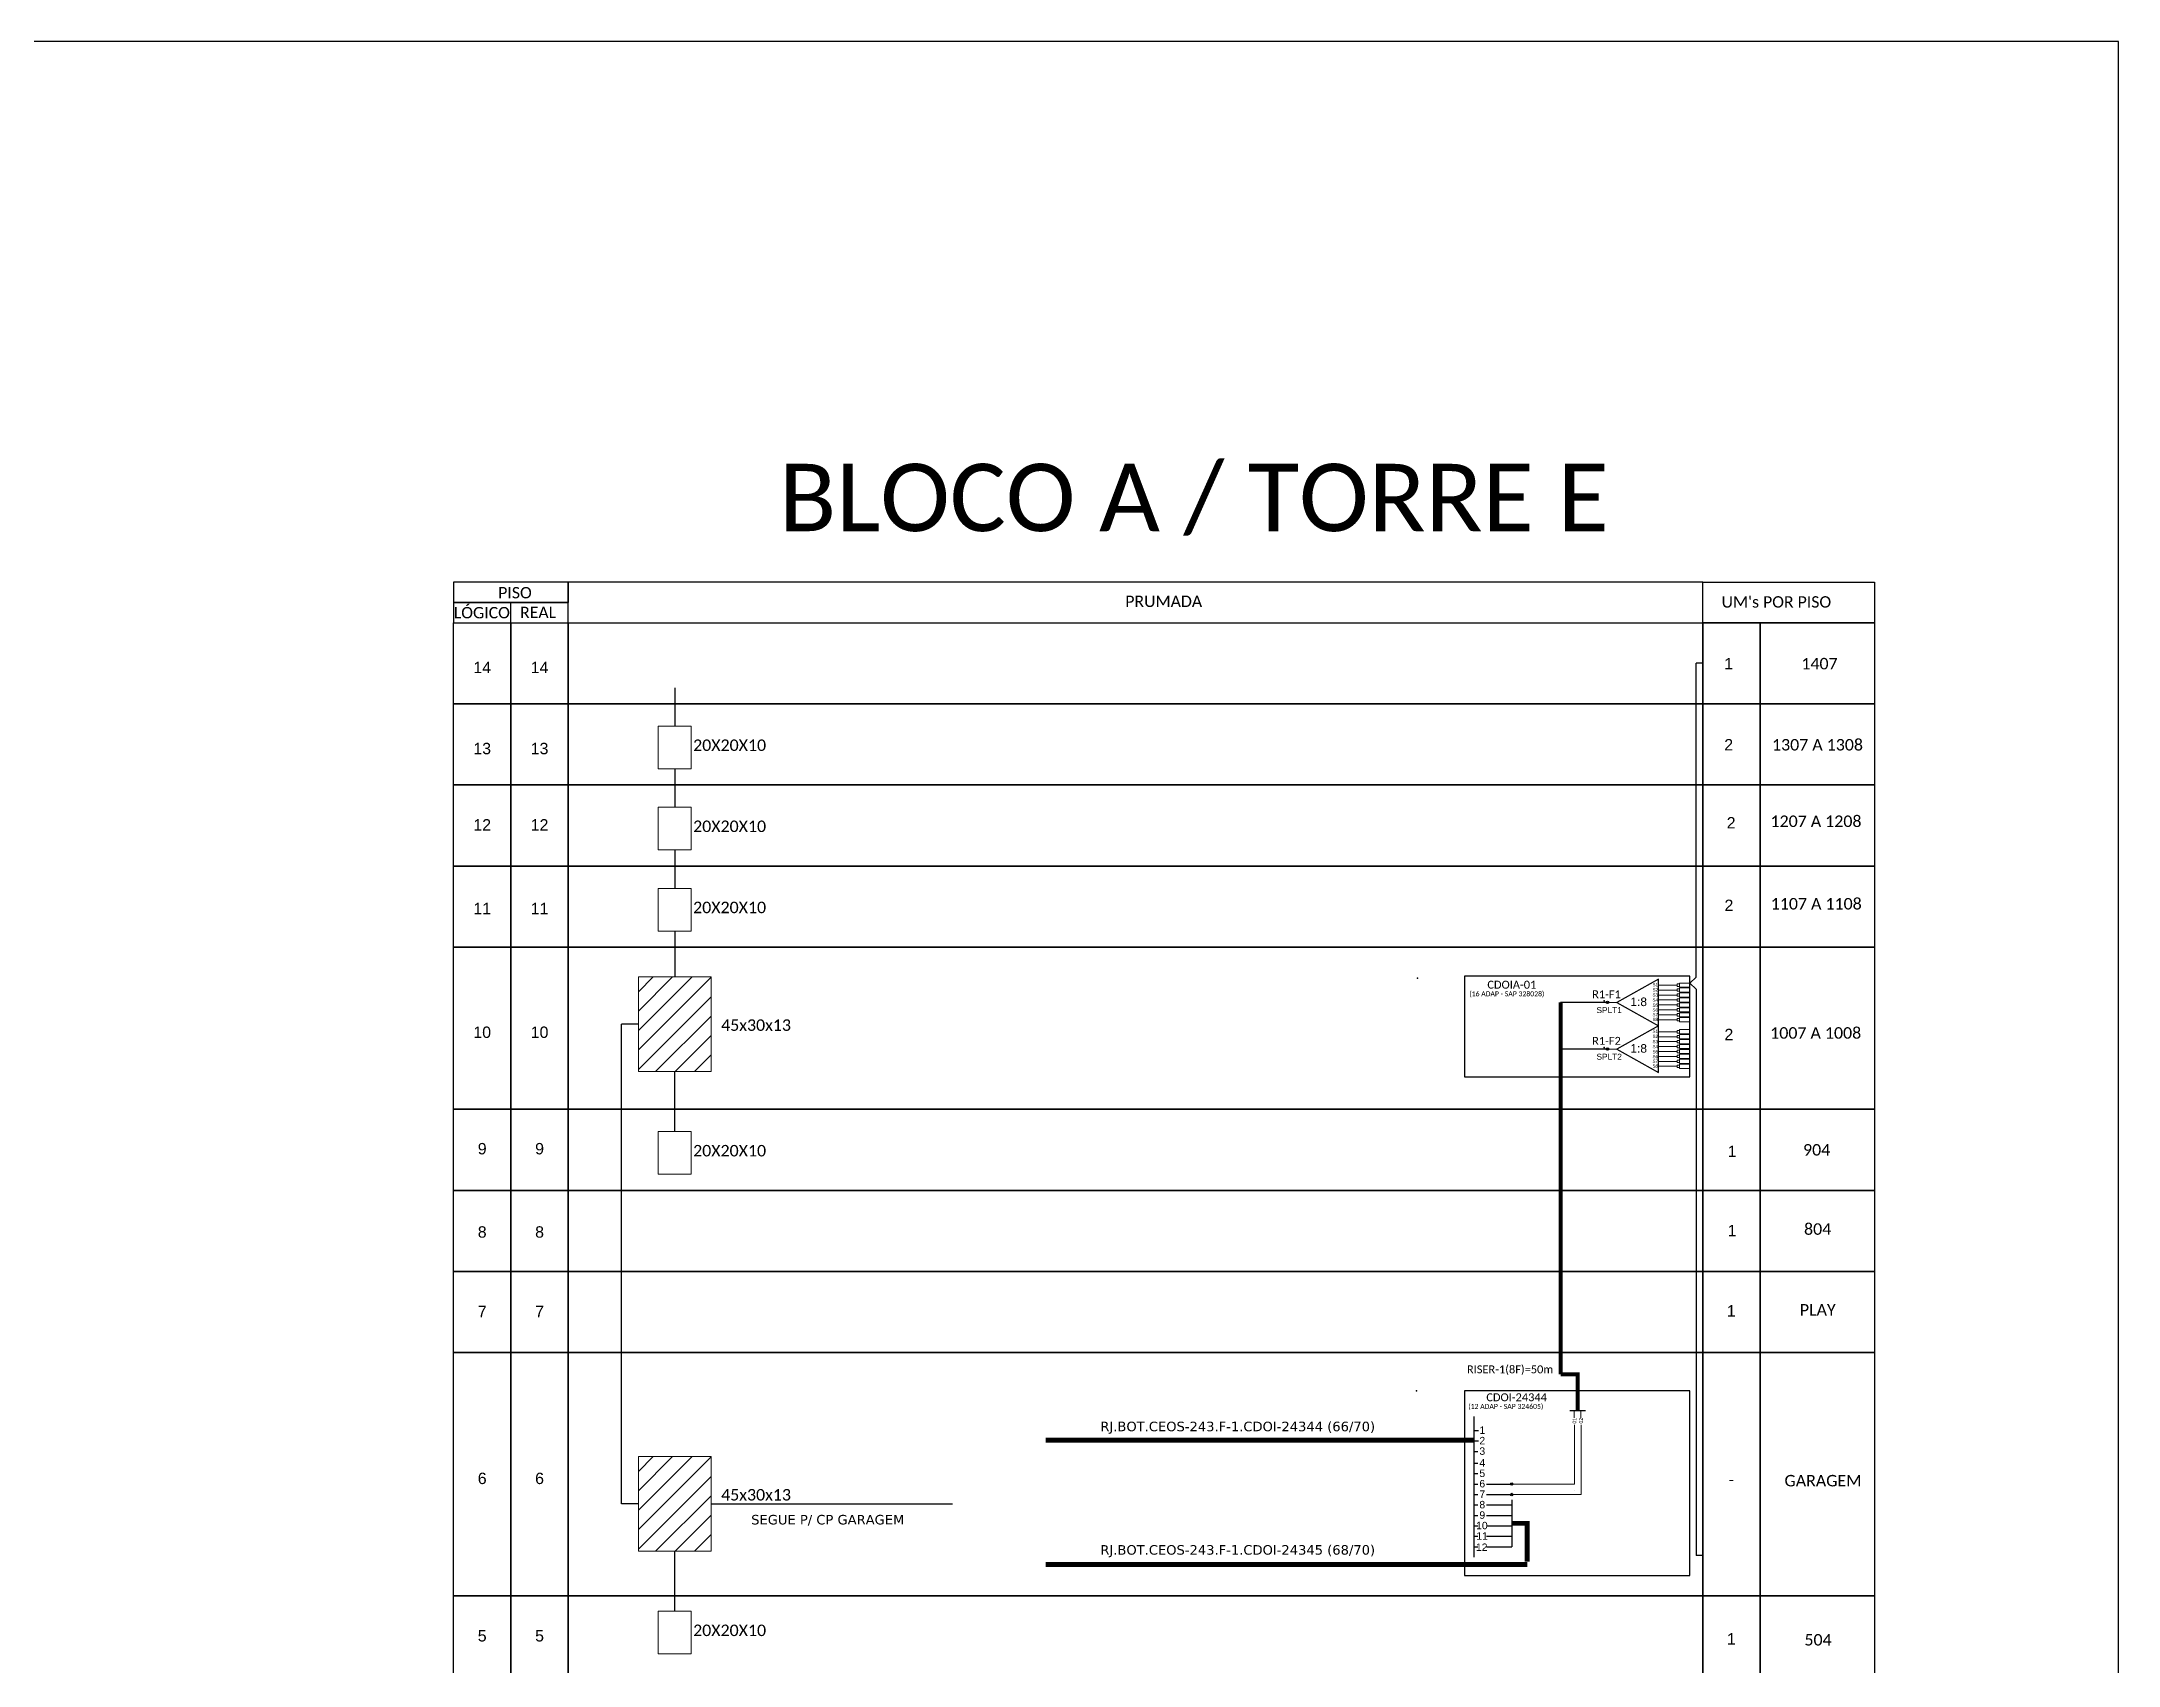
# Model space of a CAD drawing. Header units: inches. Extents: x 2352 to 7774, y -43 to 551.
# Drawn here: x 5528.5 to 5947.8, y 223 to 550.8 of the extents above; entities that cross this region are included whole.
import ezdxf
from ezdxf.enums import TextEntityAlignment as Align

# ---------------------------------------------------------------- set-up
doc = ezdxf.new("R2010")
doc.units = ezdxf.units.IN
doc.header["$MEASUREMENT"] = 0
doc.layers.add('40.1-ETIQUETAS', color=1, linetype='Continuous', lineweight=20)
doc.styles.add('ARIAL', font='arial.ttf')
doc.styles.add('siredit', font='verdana.ttf')
doc.styles.add('WMF-Calibri0', font='calibri.ttf')

# ---------------------------------------------------------------- blocks, each defined once
blk = doc.blocks.new('SPLT_1-8_SC-APC')
at = {"color": 1}
blk.add_lwpolyline([(-7.37, -2.1), (-17.04, -7.55), (-7.37, -13), (-7.37, -2.1)], dxfattribs=at)
at = {"color": 3, "lineweight": 0}
for points in [[(-2.99, -3.51), (-7.37, -3.51)], [(-7.37, -4.66), (-2.99, -4.66)], [(-2.41, -3.02), (-2.41, -4)], [(-2.41, -3.02), (0, -3.02)], [(-2.41, -4), (0, -4)], [(-2.41, -4.17), (-2.41, -5.16)], [(-2.41, -4.17), (0, -4.17)], [(-7.37, -5.82), (-2.99, -5.82)], [(-7.37, -6.97), (-2.99, -6.97)], [(-7.37, -8.12), (-2.99, -8.12)], [(-7.37, -9.28), (-2.99, -9.28)], [(-2.41, -5.16), (0, -5.16)], [(-2.41, -5.32), (-2.41, -6.31)], [(-2.41, -5.32), (0, -5.32)], [(-2.41, -6.31), (0, -6.31)], [(-2.41, -6.48), (-2.41, -7.46)], [(-2.41, -6.48), (0, -6.48)], [(-2.41, -7.46), (0, -7.46)], [(-2.41, -7.63), (-2.41, -8.62)], [(-2.41, -7.63), (0, -7.63)], [(-2.41, -8.62), (0, -8.62)], [(-2.41, -8.78), (-2.41, -9.77)], [(-2.41, -8.78), (0, -8.78)], [(-7.37, -10.43), (-2.99, -10.43)], [(-7.37, -11.58), (-2.99, -11.58)], [(-2.41, -9.77), (0, -9.77)], [(-2.41, -9.94), (-2.41, -10.92)], [(-2.41, -9.94), (0, -9.94)], [(-2.41, -10.92), (0, -10.92)], [(-2.41, -11.09), (-2.41, -12.08)], [(-2.41, -11.09), (0, -11.09)], [(-2.41, -12.08), (0, -12.08)]]:
    blk.add_lwpolyline(points, dxfattribs=at)
for points in [[(-2.99, -3.22), (-2.41, -3.22), (-2.41, -3.8), (-2.99, -3.8)], [(-2.99, -4.38), (-2.41, -4.38), (-2.41, -4.95), (-2.99, -4.95)], [(-2.99, -5.53), (-2.41, -5.53), (-2.41, -6.1), (-2.99, -6.1)], [(-2.99, -6.68), (-2.41, -6.68), (-2.41, -7.26), (-2.99, -7.26)], [(-2.99, -7.84), (-2.41, -7.84), (-2.41, -8.41), (-2.99, -8.41)], [(-2.99, -8.99), (-2.41, -8.99), (-2.41, -9.56), (-2.99, -9.56)], [(-2.99, -10.14), (-2.41, -10.14), (-2.41, -10.72), (-2.99, -10.72)], [(-2.99, -11.3), (-2.41, -11.3), (-2.41, -11.87), (-2.99, -11.87)]]:
    blk.add_lwpolyline(points, close=True, dxfattribs=at)
at = {"color": 1, "lineweight": 0}
blk.add_lwpolyline([(-17.04, -7.55), (-19.26, -7.55)], dxfattribs=at)
at = {"color": 1, "style": 'ARIAL'}
for s, height, p in [('S1', 0.75, (-8.74, -3.78)), ('S2', 0.75, (-8.74, -4.97)), ('1:8', 2, (-13.91, -8.4)), ('S3', 0.75, (-8.74, -6.18)), ('S4', 0.75, (-8.74, -7.36)), ('S5', 0.75, (-8.74, -8.57)), ('S6', 0.75, (-8.74, -9.69)), ('S7', 0.75, (-8.74, -10.78)), ('S8', 0.75, (-8.74, -11.9))]:
    blk.add_text(s, height=height, dxfattribs=at).set_placement(p)
blk = doc.blocks.new('SPLITTER_')
blk.add_point((0, 0))
at = {"style": 'ARIAL', "flags": 4}
blk.add_attdef('SPLT', (0, -3.26), '', height=1.5, dxfattribs=at)
blk = doc.blocks.new('A$C415C251F')
at = {"color": 3}
blk.add_point((0, 0), dxfattribs=at)
blk = doc.blocks.new('LEG_CDOIA8_C-SPLT_ESQ')
at = {"color": 3, "extrusion": (0, 0, -1), "xscale": -1, "zscale": -1}
blk.add_blockref('A$C415C251F', (0, 0), dxfattribs=at)
at = {"color": 1, "style": 'WMF-Calibri0', "flags": 4}
blk.add_attdef('MODELO', text='', height=1.5, dxfattribs=at).set_placement((22.54, -4.54), align=Align.CENTER)
blk.add_attdef('CDO', (21.44, -2.61), '', height=2, dxfattribs=at)
at = {"style": 'ARIAL', "flags": 4}
blk.add_attdef('SPLITAGEM', text='', height=1.5, dxfattribs=at).set_placement((18.61, -12.59), align=Align.CENTER)

msp = doc.modelspace()

# ---------------------------------------------------------------- hatches: boundary and pattern name
h = msp.add_hatch()
h.set_pattern_fill('ANSI31', color=1, scale=22.150909, style=0)
h.set_pattern_definition([(45, (-1180.237, -271.6058), (-1.9578823, 1.9578823), [])])
h.paths.add_polyline_path([(5663.69, 361.99), (5649.02, 361.99), (5649.02, 342.9), (5663.69, 342.9)])
h = msp.add_hatch(color=3)
h.dxf.hatch_style = 1
edge = h.paths.add_edge_path()
edge.add_arc((5844.66, 356.85), 0.242, 0, 360)
h = msp.add_hatch(color=3)
h.dxf.hatch_style = 1
edge = h.paths.add_edge_path()
edge.add_arc((5844.66, 347.44), 0.242, 0, 360)
h = msp.add_hatch()
h.set_pattern_fill('ANSI31', color=1, scale=22.150909, style=0)
h.set_pattern_definition([(45, (-1180.237, -368.442), (-1.9578823, 1.9578823), [])])
h.paths.add_polyline_path([(5663.69, 265.16), (5649.02, 265.16), (5649.02, 246.06), (5663.69, 246.06)])
h = msp.add_hatch(color=3)
h.dxf.hatch_style = 1
edge = h.paths.add_edge_path()
edge.add_arc((5825.32, 259.6), 0.242, 0, 360)
h = msp.add_hatch(color=3)
h.dxf.hatch_style = 1
edge = h.paths.add_edge_path()
edge.add_arc((5825.34, 257.5), 0.242, 0, 360)

# ---------------------------------------------------------------- linework, layer by layer
for points in [[(5109.25, -43.15), (5947.81, -43.15), (5947.81, 550.85), (5109.25, 550.85), (5109.25, -43.15)], [(5634.85, 433.5), (5863.88, 433.5), (5863.88, 441.72), (5634.85, 441.72), (5634.85, 441.72), (5634.85, 437.61)], [(5623.28, 433.5), (5623.28, 437.61)], [(5663.69, 255.61), (5712.42, 255.61)]]:
    msp.add_lwpolyline(points)
at = {"color": 0}
for points in [[(5611.71, 437.61), (5634.85, 437.61), (5634.85, 441.72), (5611.71, 441.72)], [(5611.71, 433.5), (5634.85, 433.5), (5634.85, 437.61), (5611.71, 437.61)]]:
    msp.add_lwpolyline(points, close=True, dxfattribs=at)
for points in [[(5863.88, 441.72), (5898.59, 441.72), (5898.59, 433.5), (5863.88, 433.5)], [(5611.71, 433.5), (5623.28, 433.5), (5623.28, 417.13), (5611.71, 417.13)], [(5623.28, 433.5), (5634.85, 433.5), (5634.85, 417.13), (5623.28, 417.13)], [(5634.85, 433.5), (5863.88, 433.5), (5863.88, 417.13), (5634.85, 417.13)], [(5863.88, 433.5), (5875.45, 433.5), (5875.45, 417.13), (5863.88, 417.13)], [(5875.45, 433.5), (5898.59, 433.5), (5898.59, 417.13), (5875.45, 417.13)], [(5611.71, 417.13), (5623.28, 417.13), (5623.28, 400.75), (5611.71, 400.75)], [(5623.28, 417.13), (5634.85, 417.13), (5634.85, 400.75), (5623.28, 400.75)], [(5634.85, 417.13), (5863.88, 417.13), (5863.88, 400.75), (5634.85, 400.75)], [(5863.88, 417.13), (5875.45, 417.13), (5875.45, 400.75), (5863.88, 400.75)], [(5875.45, 417.13), (5898.59, 417.13), (5898.59, 400.75), (5875.45, 400.75)], [(5611.71, 400.75), (5623.28, 400.75), (5623.28, 384.38), (5611.71, 384.38)], [(5623.28, 400.75), (5634.85, 400.75), (5634.85, 384.38), (5623.28, 384.38)], [(5634.85, 400.75), (5863.88, 400.75), (5863.88, 384.38), (5634.85, 384.38)], [(5863.88, 400.75), (5875.45, 400.75), (5875.45, 384.38), (5863.88, 384.38)], [(5875.45, 400.75), (5898.59, 400.75), (5898.59, 384.38), (5875.45, 384.38)], [(5611.71, 384.38), (5623.28, 384.38), (5623.28, 368.01), (5611.71, 368.01)], [(5623.28, 384.38), (5634.85, 384.38), (5634.85, 368.01), (5623.28, 368.01)], [(5634.85, 384.38), (5863.88, 384.38), (5863.88, 368.01), (5634.85, 368.01)], [(5863.88, 384.38), (5875.45, 384.38), (5875.45, 368.01), (5863.88, 368.01)], [(5875.45, 384.38), (5898.59, 384.38), (5898.59, 368.01), (5875.45, 368.01)], [(5611.71, 368.01), (5623.28, 368.01), (5623.28, 335.27), (5611.71, 335.27)], [(5623.28, 368.01), (5634.85, 368.01), (5634.85, 335.27), (5623.28, 335.27)], [(5634.85, 368.01), (5863.88, 368.01), (5863.88, 335.27), (5634.85, 335.27)], [(5863.88, 368.01), (5875.45, 368.01), (5875.45, 335.27), (5863.88, 335.27)], [(5875.45, 368.01), (5898.59, 368.01), (5898.59, 335.27), (5875.45, 335.27)], [(5611.71, 335.27), (5623.28, 335.27), (5623.28, 318.89), (5611.71, 318.89)], [(5623.28, 335.27), (5634.85, 335.27), (5634.85, 318.89), (5623.28, 318.89)], [(5634.85, 335.27), (5863.88, 335.27), (5863.88, 318.89), (5634.85, 318.89)], [(5863.88, 335.27), (5875.45, 335.27), (5875.45, 318.89), (5863.88, 318.89)], [(5875.45, 335.27), (5898.59, 335.27), (5898.59, 318.89), (5875.45, 318.89)], [(5611.71, 318.89), (5623.28, 318.89), (5623.28, 302.52), (5611.71, 302.52)], [(5623.28, 318.89), (5634.85, 318.89), (5634.85, 302.52), (5623.28, 302.52)], [(5634.85, 318.89), (5863.88, 318.89), (5863.88, 302.52), (5634.85, 302.52)], [(5863.88, 318.89), (5875.45, 318.89), (5875.45, 302.52), (5863.88, 302.52)], [(5875.45, 318.89), (5898.59, 318.89), (5898.59, 302.52), (5875.45, 302.52)], [(5611.71, 302.52), (5623.28, 302.52), (5623.28, 286.15), (5611.71, 286.15)], [(5623.28, 302.52), (5634.85, 302.52), (5634.85, 286.15), (5623.28, 286.15)], [(5634.85, 302.52), (5863.88, 302.52), (5863.88, 286.15), (5634.85, 286.15)], [(5863.88, 302.52), (5875.45, 302.52), (5875.45, 286.15), (5863.88, 286.15)], [(5875.45, 302.52), (5898.59, 302.52), (5898.59, 286.15), (5875.45, 286.15)], [(5611.71, 286.15), (5623.28, 286.15), (5623.28, 237.04), (5611.71, 237.04)], [(5623.28, 286.15), (5634.85, 286.15), (5634.85, 237.04), (5623.28, 237.04)], [(5634.85, 286.15), (5863.88, 286.15), (5863.88, 237.04), (5634.85, 237.04)], [(5863.88, 286.15), (5875.45, 286.15), (5875.45, 237.04), (5863.88, 237.04)], [(5875.45, 286.15), (5898.59, 286.15), (5898.59, 237.04), (5875.45, 237.04)], [(5611.71, 237.04), (5623.28, 237.04), (5623.28, 220.66), (5611.71, 220.66)], [(5623.28, 237.04), (5634.85, 237.04), (5634.85, 220.66), (5623.28, 220.66)], [(5634.85, 237.04), (5863.88, 237.04), (5863.88, 220.66), (5634.85, 220.66)], [(5863.88, 237.04), (5875.45, 237.04), (5875.45, 220.66), (5863.88, 220.66)], [(5875.45, 237.04), (5898.59, 237.04), (5898.59, 220.66), (5875.45, 220.66)]]:
    msp.add_lwpolyline(points, close=True)
at = {"color": 3}
for points in [[(5862.55, 361.97), (5862.55, 425.31)], [(5863.88, 425.31), (5862.55, 425.31)], [(5656.35, 420.38), (5656.35, 412.63)], [(5656.35, 404.01), (5656.35, 396.26)], [(5656.35, 387.64), (5656.35, 379.88)], [(5656.35, 371.26), (5656.35, 361.99)], [(5862.55, 361.97), (5861.3, 360.77), (5862.55, 359.56), (5862.55, 359.56)], [(5862.55, 359.56), (5862.55, 245.22)], [(5649.02, 255.61), (5645.63, 255.61), (5645.63, 352.45)], [(5649.02, 352.45), (5645.63, 352.45)], [(5656.35, 330.77), (5656.35, 342.9)], [(5817.71, 270.41), (5818.65, 270.41)], [(5656.35, 233.93), (5656.35, 246.06)], [(5863.88, 245.22), (5862.55, 245.22)]]:
    msp.add_lwpolyline(points, dxfattribs=at)
at = {"color": 0, "lineweight": 0}
for points in [[(5653.04, 412.63), (5659.66, 412.63), (5659.66, 404.01), (5653.04, 404.01)], [(5653.04, 396.26), (5659.66, 396.26), (5659.66, 387.64), (5653.04, 387.64)], [(5653.04, 379.88), (5659.66, 379.88), (5659.66, 371.26), (5653.04, 371.26)], [(5653.04, 330.77), (5659.66, 330.77), (5659.66, 322.15), (5653.04, 322.15)], [(5653.04, 233.93), (5659.66, 233.93), (5659.66, 225.31), (5653.04, 225.31)]]:
    msp.add_lwpolyline(points, close=True, dxfattribs=at)
at = {"color": 1, "lineweight": 0}
for points in [[(5649.02, 361.99), (5663.69, 361.99), (5663.69, 342.9), (5649.02, 342.9)], [(5649.02, 265.16), (5663.69, 265.16), (5663.69, 246.06), (5649.02, 246.06)]]:
    msp.add_lwpolyline(points, close=True, dxfattribs=at)
at = {"color": 1}
for points in [[(5861.3, 362.16), (5815.79, 362.16), (5815.79, 341.84), (5861.3, 341.84)], [(5861.3, 278.45), (5815.79, 278.45), (5815.79, 241.18), (5861.3, 241.18)]]:
    msp.add_lwpolyline(points, close=True, dxfattribs=at)
at = {"color": 5, "const_width": 0.8}
for points in [[(5835.19, 356.85), (5835.19, 281.75)], [(5838.64, 274.44), (5838.64, 281.75), (5835.19, 281.75)]]:
    msp.add_lwpolyline(points, dxfattribs=at)
at = {"color": 5}
for points in [[(5844.66, 356.85), (5835.19, 356.85)], [(5844.66, 347.44), (5835.19, 347.44)], [(5837.04, 274.44), (5840.23, 274.44)], [(5817.71, 263.82), (5818.51, 263.82)]]:
    msp.add_lwpolyline(points, dxfattribs=at)
at = {"color": 1}
for points in [[(5817.71, 273.26), (5817.71, 244.83)], [(5817.71, 271.76), (5817.71, 258.99)], [(5817.71, 270.9), (5817.71, 259.23)], [(5817.71, 261.71), (5818.51, 261.71)], [(5825.32, 256.41), (5825.32, 246.95)]]:
    msp.add_lwpolyline(points, dxfattribs=at)
at = {"color": 5, "lineweight": 0}
for points in [[(5837.92, 274.44), (5837.92, 273)], [(5839.26, 274.44), (5839.26, 273)], [(5837.98, 271.56), (5837.98, 259.6)], [(5839.32, 271.56), (5839.32, 257.5)], [(5825.32, 259.6), (5837.98, 259.6)], [(5825.34, 257.5), (5839.32, 257.5)], [(5837.98, 258.37), (5837.98, 258.36)]]:
    msp.add_lwpolyline(points, dxfattribs=at)
at = {"color": 1, "const_width": 1}
for points in [[(5731.26, 268.45), (5817.71, 268.45)], [(5825.32, 251.68), (5828.47, 251.68), (5828.47, 243.91)], [(5731.26, 243.4), (5828.47, 243.4)]]:
    msp.add_lwpolyline(points, dxfattribs=at)
at = {"color": 2}
msp.add_lwpolyline([(5817.71, 268.31), (5818.65, 268.31)], dxfattribs=at)
at = {"color": 0}
msp.add_lwpolyline([(5817.71, 266.2), (5818.51, 266.2)], dxfattribs=at)
at = {"color": 190}
for points in [[(5817.71, 259.6), (5818.51, 259.6)], [(5820.23, 259.6), (5825.32, 259.6)]]:
    msp.add_lwpolyline(points, dxfattribs=at)
at = {"color": 36}
for points in [[(5817.71, 257.5), (5818.51, 257.5)], [(5820.23, 257.5), (5825.32, 257.5)]]:
    msp.add_lwpolyline(points, dxfattribs=at)
at = {"color": 6}
for points in [[(5817.71, 255.39), (5818.51, 255.39)], [(5820.23, 255.39), (5825.32, 255.39)]]:
    msp.add_lwpolyline(points, dxfattribs=at)
at = {"color": 250}
for points in [[(5817.71, 253.28), (5818.51, 253.28)], [(5820.23, 253.28), (5825.32, 253.28)]]:
    msp.add_lwpolyline(points, dxfattribs=at)
at = {"color": 252}
for points in [[(5817.71, 251.17), (5818.51, 251.17)], [(5820.23, 251.17), (5825.32, 251.17)]]:
    msp.add_lwpolyline(points, dxfattribs=at)
at = {"color": 32}
for points in [[(5817.71, 249.06), (5818.51, 249.06)], [(5820.23, 249.06), (5825.32, 249.06)]]:
    msp.add_lwpolyline(points, dxfattribs=at)
at = {"color": 161}
for points in [[(5817.71, 246.95), (5818.51, 246.95)], [(5820.23, 246.95), (5825.32, 246.95)]]:
    msp.add_lwpolyline(points, dxfattribs=at)
at = {"color": 3}
for centre in [(5844.66, 356.85), (5844.66, 347.44), (5825.32, 259.6), (5825.34, 257.5)]:
    msp.add_circle(centre, 0.242, dxfattribs=at)

# ---------------------------------------------------------------- block references
ref = msp.add_blockref('LEG_CDOIA8_C-SPLT_ESQ', (5806.31, 361.72), dxfattribs=dict(at, xscale=0.8000000000465661, yscale=0.7999999999883585, zscale=0.8))
ref.add_attrib('CDO', 'CDOIA-01', (5820.41, 359.63), dxfattribs={"color": 1, "height": 1.6, "style": 'WMF-Calibri0'})
ref.add_attrib('MODELO', '(16 ADAP - SAP 328028)', dxfattribs={"color": 1, "height": 1, "style": 'WMF-Calibri0'}).set_placement((5824.34, 358.09), align=Align.CENTER)
at = {"color": 3, "xscale": 0.8640000000502823, "yscale": 0.8639999999874135, "zscale": 0.8640000000000001}
for p in [(5861.3, 363.37), (5861.3, 353.96)]:
    msp.add_blockref('SPLT_1-8_SC-APC', p, dxfattribs=at)
ref = msp.add_blockref('SPLITTER_', (5843.99, 357.14), dxfattribs=dict(xscale=0.8000000000465661, yscale=0.7999999999883585, zscale=0.8))
ref.add_attrib('SPLT', 'SPLT1', (5842.44, 354.7), dxfattribs={"height": 1.2, "style": 'ARIAL'})
ref = msp.add_blockref('SPLITTER_', (5843.99, 347.73), dxfattribs=dict(xscale=0.8000000000465661, yscale=0.7999999999883585, zscale=0.8))
ref.add_attrib('SPLT', 'SPLT2', (5842.44, 345.29), dxfattribs={"height": 1.2, "style": 'ARIAL'})
at = {"color": 3}
ref = msp.add_blockref('LEG_CDOIA8_C-SPLT_ESQ', (5806.09, 278.42), dxfattribs=dict(at, xscale=0.8000000000465661, yscale=0.7999999999883585, zscale=0.8))
ref.add_attrib('CDO', 'CDOI-24344', (5820.2, 276.33), dxfattribs={"color": 1, "height": 1.6, "style": 'WMF-Calibri0'})
ref.add_attrib('MODELO', '(12 ADAP - SAP 324605)', dxfattribs={"color": 1, "height": 1, "style": 'WMF-Calibri0'}).set_placement((5824.13, 274.79), align=Align.CENTER)

# ---------------------------------------------------------------- texts
at = {"color": 0, "style": 'WMF-Calibri0'}
for s, height, p in [('BLOCO A / TORRE E', 13.6009, (5677.42, 451.99)), ('     PISO', 2.3, (5616.67, 438.42)), ('  LÓGICO', 2.3, (5610.13, 434.39)), ('    REAL', 2.3, (5621.89, 434.44)), ('PRUMADA', 2.3, (5747.31, 436.68)), ("UM's POR PISO", 2.3, (5867.69, 436.56))]:
    msp.add_text(s, height=height, dxfattribs=at).set_placement(p)
for s, height, style, p in [('1407', 2.317, 'WMF-Calibri0', (5883.8, 424.09)), ('20X20X10', 2.317, 'WMF-Calibri0', (5660.07, 407.62)), ('1307 A 1308', 2.317, 'WMF-Calibri0', (5877.87, 407.71)), ('1207 A 1208', 2.317, 'WMF-Calibri0', (5877.57, 392.27)), ('20X20X10', 2.317, 'WMF-Calibri0', (5660.07, 391.25)), ('1107 A 1108', 2.317, 'WMF-Calibri0', (5877.62, 375.61)), ('20X20X10', 2.317, 'WMF-Calibri0', (5660.07, 374.87)), ('45x30x13', 2.317, 'WMF-Calibri0', (5665.72, 351.11)), ('1007 A 1008', 2.317, 'WMF-Calibri0', (5877.51, 349.53)), ('20X20X10', 2.317, 'WMF-Calibri0', (5660.07, 325.76)), ('904', 2.317, 'WMF-Calibri0', (5884.14, 325.93)), ('804', 2.317, 'WMF-Calibri0', (5884.34, 309.94)), ('PLAY', 2.317, 'WMF-Calibri0', (5883.49, 293.63)), ('2', 1.5, 'ARIAL', (5818.8, 267.63)), ('1', 1.5, 'ARIAL', (5818.8, 269.74)), ('4', 1.5, 'ARIAL', (5818.8, 263.15)), ('3', 1.5, 'ARIAL', (5818.8, 265.52)), ('5', 1.5, 'ARIAL', (5818.8, 261.04)), ('6', 1.5, 'ARIAL', (5818.8, 258.93)), ('GARAGEM', 2.317, 'WMF-Calibri0', (5880.39, 259.14)), ('45x30x13', 2.317, 'WMF-Calibri0', (5665.72, 256.29)), ('8', 1.5, 'ARIAL', (5818.8, 254.71)), ('7', 1.5, 'ARIAL', (5818.8, 256.82)), ('10', 1.5, 'ARIAL', (5818.14, 250.49)), ('9', 1.5, 'ARIAL', (5818.8, 252.6)), ('12', 1.5, 'ARIAL', (5818.1, 246.11)), ('11', 1.5, 'ARIAL', (5818.19, 248.39)), ('20X20X10', 2.317, 'WMF-Calibri0', (5660.07, 228.92)), ('504', 2.317, 'WMF-Calibri0', (5884.42, 227.01))]:
    msp.add_text(s, height=height, dxfattribs=dict(style=style)).set_placement(p)
at = {"color": 5, "style": 'WMF-Calibri0'}
for s, p in [('R1-F1', (5841.56, 357.7)), ('R1-F2', (5841.56, 348.29)), ('RISER-1(8F)=50m', (5816.29, 281.97))]:
    msp.add_text(s, height=1.6, dxfattribs=at).set_placement(p)
at = {"style": 'ARIAL'}
for s, p in [('01', (5837.98, 272.41)), ('02', (5839.32, 272.41))]:
    msp.add_text(s, height=0.75, rotation=90, dxfattribs=at).set_placement(p, align=Align.MIDDLE_CENTER)
at = {"style": 'ARIAL', "flags": 12}
for tag, p in [('14', (5617.49, 424.48)), ('14', (5629.07, 424.48)), ('1', (5869.13, 425.24)), ('13', (5617.49, 408.11)), ('13', (5629.07, 408.11)), ('2', (5869.13, 408.87)), ('2', (5869.62, 393.12)), ('12', (5617.49, 392.7)), ('12', (5629.07, 392.7)), ('2', (5869.17, 376.45)), ('11', (5617.49, 375.81)), ('11', (5629.07, 375.81)), ('10', (5617.49, 350.83)), ('10', (5629.07, 350.83)), ('2', (5869.17, 350.38)), ('9', (5617.49, 327.32)), ('9', (5629.07, 327.32)), ('1', (5869.81, 326.78)), ('8', (5617.49, 310.51)), ('8', (5629.07, 310.51)), ('1', (5869.81, 310.79)), ('7', (5617.49, 294.45)), ('7', (5629.07, 294.45)), ('1', (5869.64, 294.58)), ('6', (5617.49, 260.76)), ('6', (5629.07, 260.76)), ('-', (5869.64, 260.59)), ('5', (5617.49, 228.98)), ('5', (5629.07, 228.98)), ('1', (5869.66, 228.36))]:
    msp.add_attdef(tag, text='XX', height=2.3, dxfattribs=at).set_placement(p, align=Align.MIDDLE_CENTER)
at = {"layer": '40.1-ETIQUETAS', "color": 1, "style": 'siredit'}
for s, p in [('RJ.BOT.CEOS-243.F-1.CDOI-24344 (66/70)', (5770.01, 271.24)), ('RJ.BOT.CEOS-243.F-1.CDOI-24345 (68/70)', (5770.01, 246.32))]:
    msp.add_text(s, height=1.9246, dxfattribs=at).set_placement(p, align=Align.MIDDLE_CENTER)
at = {"layer": '40.1-ETIQUETAS', "color": 0, "style": 'siredit'}
msp.add_text('SEGUE P/ CP GARAGEM', height=1.9246, dxfattribs=at).set_placement((5687.25, 252.42), align=Align.MIDDLE_CENTER)

doc.saveas('drawing.dxf')
